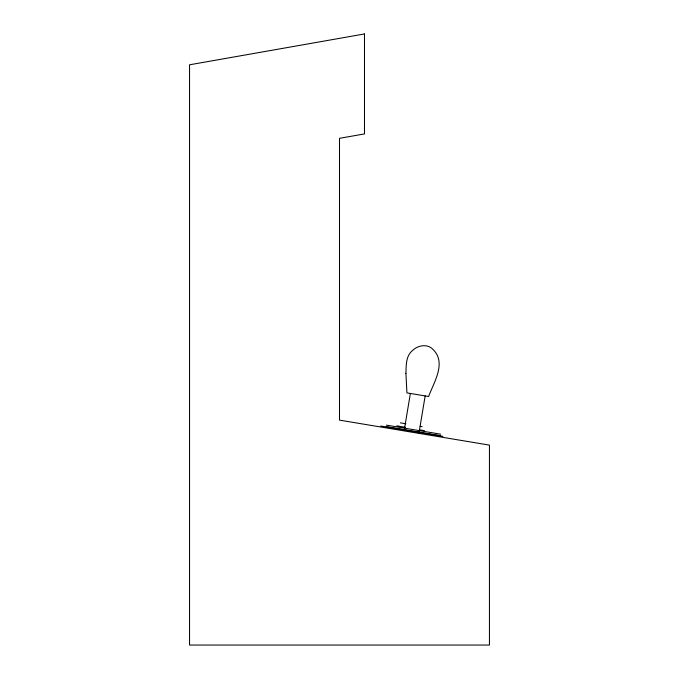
<?xml version="1.0" encoding="UTF-8"?>
<svg xmlns="http://www.w3.org/2000/svg" width="679" height="679" viewBox="0 0 679 679"><rect width="100%" height="100%" fill="white"/><g stroke="black" fill="none" stroke-linecap="round" stroke-linejoin="round"><path stroke-width="1.02" d="M404.48 428.797L410.371 393.455M418.926 433.338L425.164 395.925M386.41 425.139L440.637 434.178M386.164 426.616L440.391 435.655M380.749 426.022L442.869 436.368M400.389 422.839L405.83 423.798M420.174 426.327L422.143 426.675M396.808 425.818L405.397 427.337M420.063 429.917L424.485 430.698M405.923 373.365L406.925 392.886L428.619 396.502C433.856 382.243 446.612 363.019 433.236 349.66C427.651 343.447 417.958 345.144 412.459 350.559C405.677 356.152 406.263 365.438 405.923 373.365M364.487 33.95L189.551 64.794L189.551 645.05L489.449 645.05L489.449 445.118L339.5 420.131L339.5 138.321L364.487 133.916L364.487 33.95"/></g></svg>
